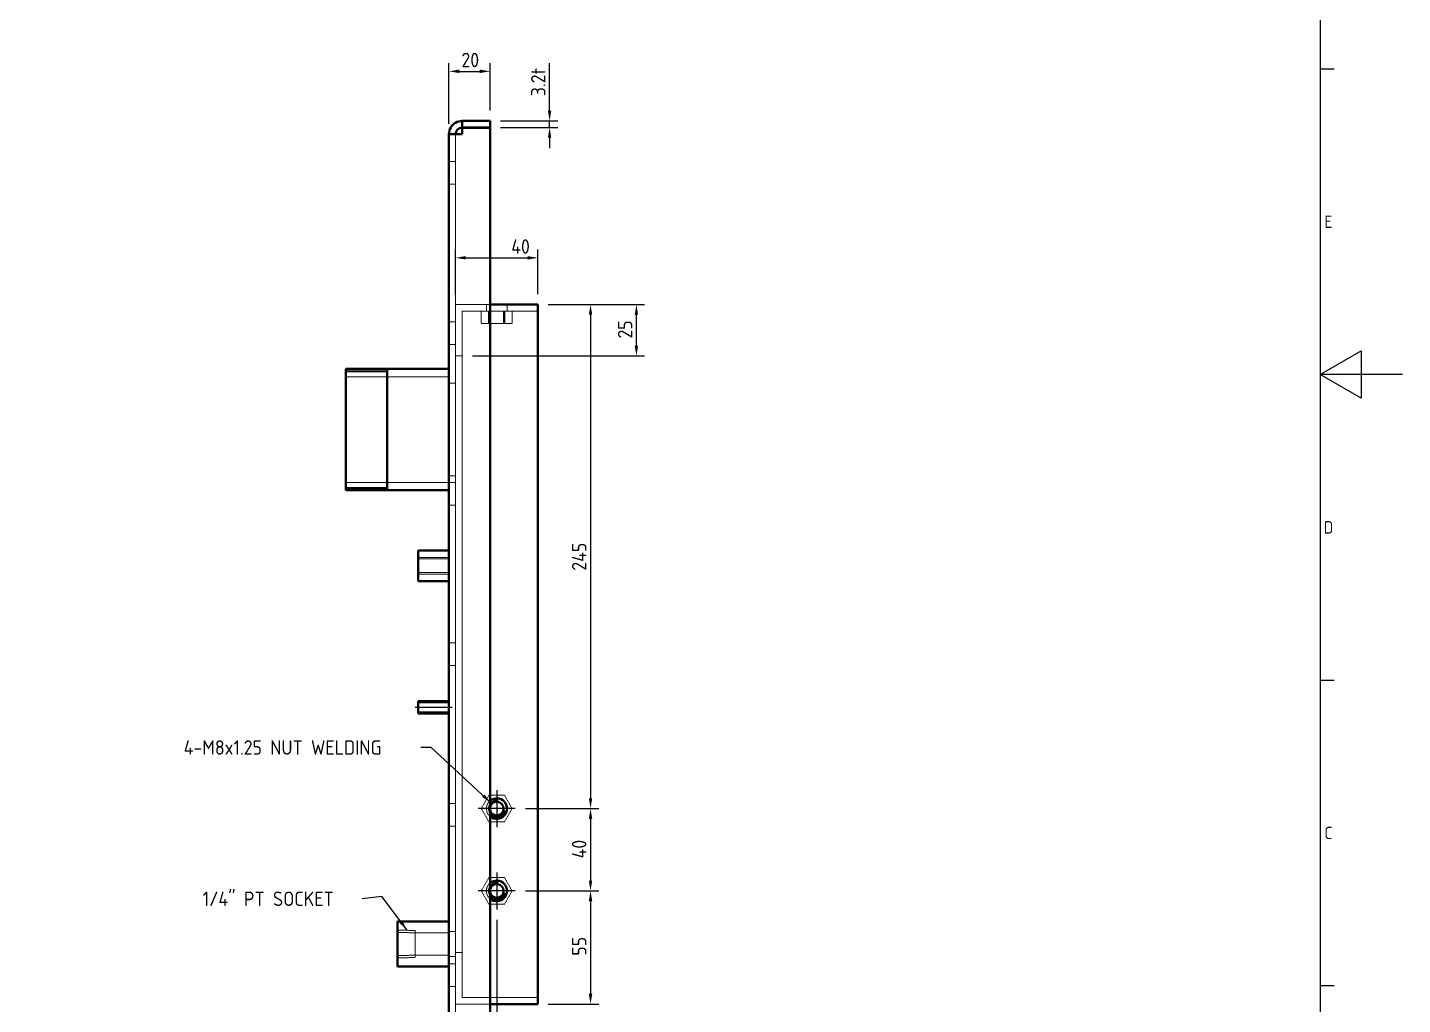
# Model space of a CAD drawing. Header units: millimetres. Extents: x 0 to 1682, y 0 to 1188.
# Drawn here: x 1014 to 1682, y 288 to 763 of the extents above; entities that cross this region are included whole.
import ezdxf

# ---------------------------------------------------------------- set-up
doc = ezdxf.new("R2010")
doc.units = ezdxf.units.MM
doc.header["$LTSCALE"] = 2
doc.linetypes.add('CHAIN', pattern=[0.7087, 0.4724, -0.0591, 0.1181, -0.0591])
doc.linetypes.add('DASHED', pattern=[0.2067, 0.1654, -0.0413])
doc.layers.get('0').update_dxf_attribs({"color": 3, "lineweight": 25, "true_color": 0x00ff00})
for name, color, linetype, lineweight, true_color in [('가려진 것(ISO)', 2, 'DASHED', 18, 0xffff00), ('가시적인 것(ISO)', 3, 'Continuous', 40, 0x00ff00), ('가시적인 좁은 것(ISO)', 3, 'Continuous', 35, 0x00ff00), ('기호(ISO)', 5, 'Continuous', 25, 0x0000ff), ('중심 표식(ISO)', 1, 'Continuous', 25, 0xff0000), ('중심선(ISO)', 1, 'Continuous', 25, 0xff0000), ('치수(ISO)', 2, 'Continuous', 25, 0xffff00)]:
    doc.layers.add(name, color=color, linetype=linetype, lineweight=lineweight, true_color=true_color)
doc.layers.add('경계(ISO)', color=7, linetype='Continuous', lineweight=25)
doc.styles.add('문자 텍스트_PSTEK_POSCO', font='isocp.shx')
doc.styles.add('치수 텍스트_PSTEK_POSCO', font='isocp.shx')
doc.dimstyles.new('치수_PSTEK_POSCO', dxfattribs={"dimscale": 2, "dimtxt": 3.5, "dimasz": 2.5, "dimexe": 2, "dimexo": 2.5, "dimgap": 1, "dimtad": 1, "dimrnd": 1e-08, "dimdsep": 46, "dimtxsty": '치수 텍스트_PSTEK_POSCO', "dimcen": 0.09, "dimdle": 10, "dimclrd": 7, "dimclre": 7, "dimclrt": 2, "dimadec": 1, "dimazin": 2, "dimtfac": 1, "dimtmove": 0, "dimatfit": 3, "dimfxl": 1, "dimtolj": 1, "dimlwd": -1, "dimlwe": -1, "dimarcsym": 0})
doc.dimstyles.new('치수_PSTEK_POSCO$7', dxfattribs={"dimscale": 2, "dimtxt": 3.5, "dimasz": 2.5, "dimexe": 2, "dimexo": 2.5, "dimgap": 1, "dimtad": 1, "dimrnd": 1e-08, "dimdsep": 46, "dimtxsty": '치수 텍스트_PSTEK_POSCO', "dimcen": 0.09, "dimdle": 10, "dimclrd": 7, "dimclre": 7, "dimclrt": 2, "dimadec": 1, "dimazin": 2, "dimtfac": 1, "dimtmove": 0, "dimatfit": 3, "dimfxl": 1, "dimtolj": 1, "dimlwd": -1, "dimlwe": -1, "dimarcsym": 0})

# ---------------------------------------------------------------- blocks, each defined once
blk = doc.blocks.new('경계 Default Border')
at = {"layer": '경계(ISO)'}
for p, q in [((821, 371.25), (824.4, 371.25)), ((821, 222.75), (824.4, 222.75)), ((821, 148.5), (824.4, 148.5))]:
    blk.add_line(p, q, dxfattribs=at)
at = {"layer": '경계(ISO)', "flags": 128}
for points in [[(20, 20), (20, 574), (821, 574), (821, 20), (20, 20)], [(841, 297), (821, 297), (831, 302.77), (831, 291.23), (821, 297)]]:
    blk.add_lwpolyline(points, dxfattribs=at)
at = {"layer": '경계(ISO)', "color": 2, "true_color": 0xffff00, "char_height": 3, "attachment_point": 7, "style": '문자 텍스트_PSTEK_POSCO'}
for s, insert in [('E', (822.04, 332.6)), ('D', (821.88, 258.35)), ('C', (822.04, 184.1))]:
    blk.add_mtext(s, dxfattribs=dict(at, insert=insert))
blk = doc.blocks.new('*D48')
at = {"layer": 'Defpoints', "color": 0, "transparency": 16777216}
for p in [(1238.87, 741.3), (1238.87, 717.21), (1218.87, 710.81)]:
    blk.add_point(p, dxfattribs=at)
at = {"layer": '치수(ISO)', "color": 7, "transparency": 16777216}
for p, q in [((1218.87, 715.81), (1218.87, 745.3)), ((1223.87, 741.3), (1233.87, 741.3)), ((1238.87, 722.21), (1238.87, 745.3))]:
    blk.add_line(p, q, dxfattribs=at)
for points in [[(1223.87, 742.14), (1223.87, 740.47), (1218.87, 741.3)], [(1233.87, 742.14), (1233.87, 740.47), (1238.87, 741.3)]]:
    blk.add_solid(points, dxfattribs=at)
at = {"layer": '치수(ISO)', "color": 2, "transparency": 16777216, "insert": (1224.93, 746.8), "char_height": 7, "attachment_point": 4, "style": '치수 텍스트_PSTEK_POSCO'}
blk.add_mtext('\\A1;20', dxfattribs=at)
blk = doc.blocks.new('*D49')
at = {"layer": 'Defpoints', "color": 0, "transparency": 16777216}
for p in [(1238.87, 717.21), (1267.76, 717.21), (1238.87, 714.01)]:
    blk.add_point(p, dxfattribs=at)
at = {"layer": '치수(ISO)', "color": 7, "transparency": 16777216}
for p, q in [((1267.76, 722.21), (1267.76, 745.21)), ((1243.87, 717.21), (1271.76, 717.21)), ((1267.76, 714.01), (1267.76, 717.21)), ((1243.87, 714.01), (1271.76, 714.01)), ((1267.76, 709.01), (1267.76, 704.01))]:
    blk.add_line(p, q, dxfattribs=at)
for points in [[(1266.92, 722.21), (1268.59, 722.21), (1267.76, 717.21)], [(1266.92, 709.01), (1268.59, 709.01), (1267.76, 714.01)]]:
    blk.add_solid(points, dxfattribs=at)
at = {"layer": '치수(ISO)', "color": 2, "transparency": 16777216, "insert": (1262.26, 729.21), "char_height": 7, "attachment_point": 4, "rotation": 90, "style": '치수 텍스트_PSTEK_POSCO'}
blk.add_mtext('\\A1;3.2t', dxfattribs=at)
blk = doc.blocks.new('*D56')
at = {"layer": 'Defpoints', "color": 0, "transparency": 16777216}
for p in [(1251.07, 383.01), (1251.07, 343.01), (1287.64, 343.01)]:
    blk.add_point(p, dxfattribs=at)
at = {"layer": '치수(ISO)', "color": 7, "transparency": 16777216}
for p, q in [((1256.07, 383.01), (1291.64, 383.01)), ((1287.64, 378.01), (1287.64, 348.01)), ((1256.07, 343.01), (1291.64, 343.01))]:
    blk.add_line(p, q, dxfattribs=at)
for points in [[(1286.81, 378.01), (1288.47, 378.01), (1287.64, 383.01)], [(1286.81, 348.01), (1288.47, 348.01), (1287.64, 343.01)]]:
    blk.add_solid(points, dxfattribs=at)
at = {"layer": '치수(ISO)', "color": 2, "transparency": 16777216, "insert": (1282.14, 358.81), "char_height": 7, "attachment_point": 4, "rotation": 90, "style": '치수 텍스트_PSTEK_POSCO'}
blk.add_mtext('\\A1;40', dxfattribs=at)
blk = doc.blocks.new('*D57')
at = {"layer": 'Defpoints', "color": 0, "transparency": 16777216}
for p in [(1251.07, 343.01), (1262.07, 288.01), (1287.64, 288.01)]:
    blk.add_point(p, dxfattribs=at)
at = {"layer": '치수(ISO)', "color": 7, "transparency": 16777216}
for p, q in [((1256.07, 343.01), (1291.64, 343.01)), ((1287.64, 338.01), (1287.64, 293.01)), ((1267.07, 288.01), (1291.64, 288.01))]:
    blk.add_line(p, q, dxfattribs=at)
for points in [[(1286.81, 338.01), (1288.47, 338.01), (1287.64, 343.01)], [(1286.81, 293.01), (1288.47, 293.01), (1287.64, 288.01)]]:
    blk.add_solid(points, dxfattribs=at)
at = {"layer": '치수(ISO)', "color": 2, "transparency": 16777216, "insert": (1282.14, 311.52), "char_height": 7, "attachment_point": 4, "rotation": 90, "style": '치수 텍스트_PSTEK_POSCO'}
blk.add_mtext('\\A1;55', dxfattribs=at)
blk = doc.blocks.new('*D58')
at = {"layer": 'Defpoints', "color": 0, "transparency": 16777216}
for p in [(1242.07, 334.01), (1262.07, 288.01), (1262.07, 247.66)]:
    blk.add_point(p, dxfattribs=at)
at = {"layer": '치수(ISO)', "color": 7, "transparency": 16777216}
for p, q in [((1242.07, 329.01), (1242.07, 243.66)), ((1262.07, 283.01), (1262.07, 243.66)), ((1247.07, 247.66), (1257.07, 247.66))]:
    blk.add_line(p, q, dxfattribs=at)
for points in [[(1247.07, 248.5), (1247.07, 246.83), (1242.07, 247.66)], [(1257.07, 248.5), (1257.07, 246.83), (1262.07, 247.66)]]:
    blk.add_solid(points, dxfattribs=at)
at = {"layer": '치수(ISO)', "color": 2, "transparency": 16777216, "insert": (1248.13, 253.17), "char_height": 7, "attachment_point": 4, "style": '치수 텍스트_PSTEK_POSCO'}
blk.add_mtext('\\A1;20', dxfattribs=at)
blk = doc.blocks.new('*D59')
at = {"layer": 'Defpoints', "color": 0, "transparency": 16777216}
for p in [(1262.07, 628.01), (1309.92, 628.01), (1225.27, 603.01)]:
    blk.add_point(p, dxfattribs=at)
at = {"layer": '치수(ISO)', "color": 7, "transparency": 16777216}
for p, q in [((1267.07, 628.01), (1313.92, 628.01)), ((1309.92, 608.01), (1309.92, 623.01)), ((1230.27, 603.01), (1313.92, 603.01))]:
    blk.add_line(p, q, dxfattribs=at)
for points in [[(1309.08, 623.01), (1310.75, 623.01), (1309.92, 628.01)], [(1309.08, 608.01), (1310.75, 608.01), (1309.92, 603.01)]]:
    blk.add_solid(points, dxfattribs=at)
at = {"layer": '치수(ISO)', "color": 2, "transparency": 16777216, "insert": (1304.42, 611.43), "char_height": 7, "attachment_point": 4, "rotation": 90, "style": '치수 텍스트_PSTEK_POSCO'}
blk.add_mtext('\\A1;25', dxfattribs=at)
blk = doc.blocks.new('*D60')
at = {"layer": 'Defpoints', "color": 0, "transparency": 16777216}
for p in [(1262.07, 650.67), (1222.07, 628.01), (1262.07, 628.01)]:
    blk.add_point(p, dxfattribs=at)
at = {"layer": '치수(ISO)', "color": 7, "transparency": 16777216}
for p, q in [((1222.07, 633.01), (1222.07, 654.67)), ((1262.07, 633.01), (1262.07, 654.67)), ((1227.07, 650.67), (1257.07, 650.67))]:
    blk.add_line(p, q, dxfattribs=at)
for points in [[(1227.07, 651.51), (1227.07, 649.84), (1222.07, 650.67)], [(1257.07, 651.51), (1257.07, 649.84), (1262.07, 650.67)]]:
    blk.add_solid(points, dxfattribs=at)
at = {"layer": '치수(ISO)', "color": 2, "transparency": 16777216, "insert": (1249.13, 656.17), "char_height": 7, "attachment_point": 4, "style": '치수 텍스트_PSTEK_POSCO'}
blk.add_mtext('\\A1;40', dxfattribs=at)
blk = doc.blocks.new('*D61')
at = {"layer": 'Defpoints', "color": 0, "transparency": 16777216}
for p in [(1262.07, 628.01), (1251.07, 383.01), (1287.64, 383.01)]:
    blk.add_point(p, dxfattribs=at)
at = {"layer": '치수(ISO)', "color": 7, "transparency": 16777216}
for p, q in [((1267.07, 628.01), (1291.64, 628.01)), ((1287.64, 623.01), (1287.64, 388.01)), ((1256.07, 383.01), (1291.64, 383.01))]:
    blk.add_line(p, q, dxfattribs=at)
for points in [[(1286.81, 623.01), (1288.47, 623.01), (1287.64, 628.01)], [(1286.81, 388.01), (1288.47, 388.01), (1287.64, 383.01)]]:
    blk.add_solid(points, dxfattribs=at)
at = {"layer": '치수(ISO)', "color": 2, "transparency": 16777216, "insert": (1282.14, 498.63), "char_height": 7, "attachment_point": 4, "rotation": 90, "style": '치수 텍스트_PSTEK_POSCO'}
blk.add_mtext('\\A1;245', dxfattribs=at)

msp = doc.modelspace()

# ---------------------------------------------------------------- linework, layer by layer
at = {"layer": '가려진 것(ISO)'}
for p, q in [((1222.073, 710.812), (1222.073, 205.212)), ((1218.873, 697.512), (1222.073, 697.512)), ((1218.873, 686.512), (1222.073, 686.512)), ((1222.073, 628.012), (1238.873, 628.012)), ((1237.073, 624.812), (1237.073, 628.012)), ((1247.073, 624.812), (1247.073, 628.012)), ((1225.273, 624.812), (1225.273, 291.212)), ((1225.273, 624.812), (1262.073, 624.812)), ((1234.567, 624.812), (1234.567, 618.812)), ((1238.073, 624.812), (1238.073, 618.812)), ((1238.32, 624.812), (1238.32, 618.812)), ((1238.749, 618.812), (1238.749, 624.812)), ((1245.396, 618.812), (1245.396, 624.812)), ((1245.825, 624.812), (1245.825, 618.812)), ((1246.073, 618.812), (1246.073, 624.812)), ((1249.578, 624.812), (1249.578, 618.812)), ((1218.873, 619.512), (1222.073, 619.512)), ((1238.32, 618.812), (1234.567, 618.812)), ((1245.825, 618.812), (1238.32, 618.812)), ((1249.578, 618.812), (1245.825, 618.812)), ((1218.873, 608.512), (1222.073, 608.512)), ((1222.073, 603.012), (1225.273, 603.012)), ((1218.873, 592.912), (1168.873, 592.912)), ((1222.073, 589.712), (1218.873, 589.712)), ((1218.873, 541.512), (1168.873, 541.512)), ((1222.073, 544.712), (1218.873, 544.712)), ((1218.873, 541.512), (1222.073, 541.512)), ((1218.873, 530.512), (1222.073, 530.512)), ((1218.873, 505.012), (1203.873, 505.012)), ((1218.873, 504.336), (1203.873, 504.336)), ((1218.873, 497.689), (1203.873, 497.689)), ((1203.873, 497.012), (1218.873, 497.012)), ((1218.873, 463.512), (1222.073, 463.512)), ((1218.873, 452.512), (1222.073, 452.512)), ((1238.32, 389.512), (1234.567, 383.012)), ((1245.825, 389.512), (1238.32, 389.512)), ((1249.578, 383.012), (1245.825, 389.512)), ((1218.873, 385.512), (1222.073, 385.512)), ((1234.567, 383.012), (1238.32, 376.512)), ((1245.825, 376.512), (1249.578, 383.012)), ((1218.873, 374.512), (1222.073, 374.512)), ((1238.32, 376.512), (1245.825, 376.512)), ((1238.32, 349.512), (1234.567, 343.012)), ((1245.825, 349.512), (1238.32, 349.512)), ((1249.578, 343.012), (1245.825, 349.512)), ((1234.567, 343.012), (1238.32, 336.512)), ((1245.825, 336.512), (1249.578, 343.012)), ((1238.32, 336.512), (1245.825, 336.512)), ((1202.481, 323.752), (1193.873, 324.021)), ((1202.481, 322.623), (1193.873, 322.892)), ((1202.481, 323.752), (1202.481, 310.673)), ((1218.873, 322.572), (1202.481, 322.572)), ((1222.073, 323.212), (1218.873, 323.212)), ((1202.481, 311.802), (1193.873, 311.533)), ((1193.873, 310.404), (1202.481, 310.673)), ((1218.873, 311.853), (1202.481, 311.853)), ((1222.073, 311.212), (1218.873, 311.212)), ((1218.873, 307.512), (1222.073, 307.512)), ((1222.073, 313.012), (1225.273, 313.012)), ((1218.873, 296.512), (1222.073, 296.512)), ((1222.073, 288.012), (1238.873, 288.012)), ((1225.273, 291.212), (1262.073, 291.212))]:
    msp.add_line(p, q, dxfattribs=at)
for centre, radius, start, end in [((1242.073, 383.012), 5, 129.791819, 230.208181), ((1242.073, 383.012), 4, 143.130102, 216.869898), ((1242.073, 383.012), 3.324, 164.331502, 195.668498), ((1242.073, 343.012), 5, 129.791819, 230.208181), ((1242.073, 343.012), 4, 143.130102, 216.869898), ((1242.073, 343.012), 3.324, 164.331502, 195.668498)]:
    msp.add_arc(centre, radius, start, end, dxfattribs=at)
at = {"layer": '가시적인 것(ISO)'}
for p, q in [((1225.273, 714.012), (1225.273, 717.212)), ((1225.273, 717.212), (1238.873, 717.212)), ((1238.873, 717.212), (1238.873, 714.012)), ((1218.873, 205.212), (1218.873, 710.812)), ((1222.073, 710.812), (1218.873, 710.812)), ((1225.273, 710.812), (1222.073, 710.812)), ((1238.873, 714.012), (1225.273, 714.012)), ((1225.273, 713.912), (1238.873, 713.912)), ((1225.273, 713.912), (1225.273, 710.812)), ((1238.873, 713.912), (1238.873, 202.112)), ((1238.873, 628.012), (1262.073, 628.012)), ((1262.073, 628.012), (1262.073, 288.012)), ((1168.873, 596.712), (1168.873, 537.712)), ((1218.873, 596.712), (1168.873, 596.712)), ((1188.873, 596.712), (1188.873, 537.712)), ((1218.873, 537.712), (1168.873, 537.712)), ((1203.873, 508.512), (1203.873, 493.512)), ((1218.873, 508.512), (1203.873, 508.512)), ((1218.873, 493.512), (1203.873, 493.512)), ((1203.873, 435.212), (1203.873, 429.212)), ((1218.873, 435.212), (1203.873, 435.212)), ((1218.873, 429.212), (1203.873, 429.212)), ((1193.873, 328.212), (1193.873, 306.212)), ((1218.873, 328.212), (1193.873, 328.212)), ((1218.873, 306.212), (1193.873, 306.212)), ((1238.873, 288.012), (1262.073, 288.012))]:
    msp.add_line(p, q, dxfattribs=at)
for centre, radius, start, end in [((1225.273, 710.812), 6.4, 120, 180), ((1225.273, 710.812), 6.4, 90, 120), ((1225.273, 710.812), 3.2, 90, 180), ((1242.073, 383.012), 5, 230.208181, 129.791819), ((1242.073, 383.012), 3.324, 195.668498, 164.331502), ((1242.073, 343.012), 5, 230.208181, 129.791819), ((1242.073, 343.012), 3.324, 195.668498, 164.331502)]:
    msp.add_arc(centre, radius, start, end, dxfattribs=at)
at = {"layer": '가시적인 좁은 것(ISO)'}
for p, q in [((1188.873, 595.497), (1168.873, 595.497)), ((1168.873, 538.928), (1188.873, 538.928)), ((1218.873, 434.613), (1203.873, 434.613)), ((1218.873, 434.613), (1203.873, 434.613)), ((1203.873, 429.811), (1218.873, 429.811)), ((1203.873, 429.811), (1218.873, 429.811))]:
    msp.add_line(p, q, dxfattribs=at)
for centre, start, end in [((1242.073, 383.012), 80, 143.130102), ((1242.073, 383.012), 216.869898, 350), ((1242.073, 343.012), 80, 143.130102), ((1242.073, 343.012), 216.869898, 350)]:
    msp.add_arc(centre, 4, start, end, dxfattribs=at)
at = {"layer": '중심 표식(ISO)', "linetype": 'CHAIN'}
for p, q in [((1242.073, 392.012), (1242.073, 374.012)), ((1251.073, 383.012), (1233.073, 383.012)), ((1242.073, 352.012), (1242.073, 334.012)), ((1251.073, 343.012), (1233.073, 343.012))]:
    msp.add_line(p, q, dxfattribs=at)
at = {"layer": '중심선(ISO)', "linetype": 'CHAIN'}
msp.add_line((1220.373, 432.212), (1202.373, 432.212), dxfattribs=at)

# ---------------------------------------------------------------- block references
at = {"xscale": 2, "yscale": 2, "zscale": 2}
msp.add_blockref('경계 Default Border', (0, 0), dxfattribs=at)

# ---------------------------------------------------------------- texts
at = {"layer": '기호(ISO)', "color": 2, "true_color": 0xffff00, "char_height": 7, "attachment_point": 4, "line_spacing_factor": 0.6125, "style": '치수 텍스트_PSTEK_POSCO'}
for s, insert, width in [('{4-M8x1.25 NUT WELDING}', (1090.052, 412.705), 113.1537), ('{1/4" PT SOCKET}', (1099.261, 339.184), 75.44423)]:
    msp.add_mtext(s, dxfattribs=dict(at, insert=insert, width=width))

# ---------------------------------------------------------------- dimensions: what is measured, and where the dimension line sits
at = {"layer": '치수(ISO)', "color": 7}
dim = msp.add_linear_dim(base=(1238.873, 741.304), p1=(1218.873, 710.812), p2=(1238.873, 717.212), dimstyle='치수_PSTEK_POSCO', override={"dimdec": 2, "dimtp": 0, "dimtm": 0, "dimtdec": 2, "dimtofl": 0, "dimatfit": 1}, dxfattribs=at)
dim.commit()
dim.dimension.update_dxf_attribs({"geometry": '*D48', "text_midpoint": (1228.873, 741.304), "dimtype": 160})
dim = msp.add_linear_dim(base=(1267.757, 717.212), p1=(1238.873, 714.012), p2=(1238.873, 717.212), angle=90, text='<>t', dimstyle='치수_PSTEK_POSCO', override={"dimdec": 2, "dimtp": 0, "dimtm": 0, "dimtdec": 2, "dimtofl": 1, "dimatfit": 1}, dxfattribs=at)
dim.commit()
dim.dimension.update_dxf_attribs({"geometry": '*D49', "text_midpoint": (1267.757, 736.212), "dimtype": 160})
for base, p1, p2, angle, picture, middle in [((1262.073, 650.674), (1222.073, 628.012), (1262.073, 628.012), 180, '*D60', (1253.334, 650.674)), ((1309.918, 628.012), (1225.273, 603.012), (1262.073, 628.012), 270, '*D59', (1309.918, 615.512)), ((1287.639, 383.012), (1262.073, 628.012), (1251.073, 383.012), 90, '*D61', (1287.639, 505.512)), ((1287.639, 343.012), (1251.073, 383.012), (1251.073, 343.012), 90, '*D56', (1287.639, 363.012)), ((1287.639, 288.012), (1251.073, 343.012), (1262.073, 288.012), 90, '*D57', (1287.639, 315.512)), ((1262.073, 247.665), (1242.073, 334.012), (1262.073, 288.012), 180, '*D58', (1252.073, 247.665))]:
    dim = msp.add_linear_dim(base=base, p1=p1, p2=p2, angle=angle, dimstyle='치수_PSTEK_POSCO', override={"dimdec": 2, "dimtp": 0, "dimtm": 0, "dimtdec": 2, "dimtofl": 0, "dimatfit": 1}, dxfattribs=at)
    dim.commit()
    dim.dimension.update_dxf_attribs({"geometry": picture, "text_midpoint": middle, "dimtype": 160})

# ---------------------------------------------------------------- leaders
at = {"layer": '기호(ISO)', "color": 7, "annotation_type": 0, "has_hookline": 1, "hookline_direction": 1}
for points, text_width in [([(1239.244, 385.841), (1210.205, 412.705), (1205.205, 412.705)], 98.7), ([(1198.606, 323.873), (1186.205, 340.359), (1176.705, 339.184)], 65.135)]:
    msp.add_leader(points, dimstyle='치수_PSTEK_POSCO$7', override={"dimtad": 0}, dxfattribs=dict(at, text_width=text_width))

doc.saveas('drawing.dxf')
